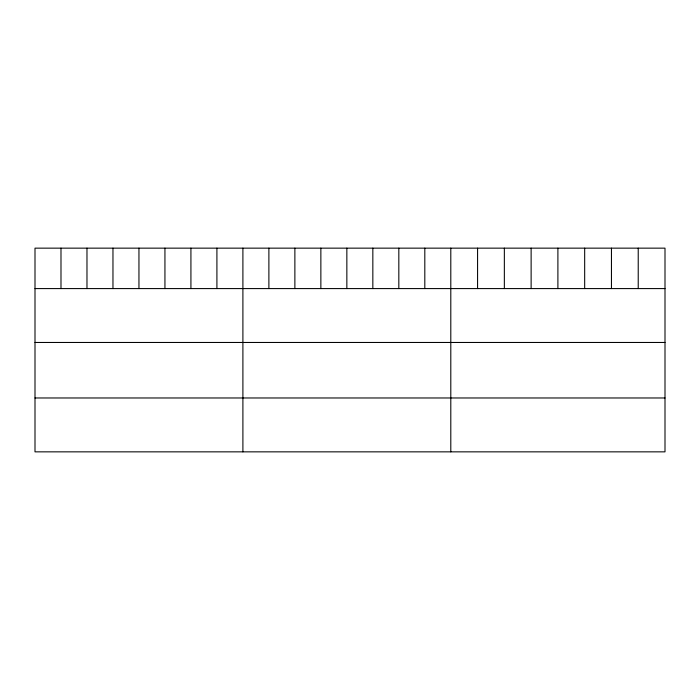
<?xml version="1.0" encoding="UTF-8"?>
<svg xmlns="http://www.w3.org/2000/svg" width="700" height="700" viewBox="0 0 700 700"><rect width="100%" height="100%" fill="white"/><g stroke="black" fill="none" stroke-linecap="round" stroke-linejoin="round"><path stroke-width="1.05" d="M665 288.584L665 451.85L35 451.85L35 248.15L665 248.15L665 288.584L35 288.584M35 342.466L665 342.466M35 397.976L665 397.976M638.225 248.15L638.225 288.584M611.45 248.15L611.45 288.584M584.675 248.15L584.675 288.584M557.9 248.15L557.9 288.584M531.125 248.15L531.125 288.584M504.35 248.15L504.35 288.584M477.575 248.15L477.575 288.584M450.8 248.15L450.8 451.85M424.812 248.15L424.812 288.584M398.825 248.15L398.825 288.584M372.838 248.15L372.838 288.584M346.85 248.15L346.85 288.584M320.863 248.15L320.863 288.584M294.875 248.15L294.875 288.584M268.887 248.15L268.887 288.584M242.9 248.15L242.9 451.85M216.912 248.15L216.912 288.584M190.925 248.15L190.925 288.584M164.938 248.15L164.938 288.584M138.95 248.15L138.95 288.584M112.962 248.15L112.962 288.584M86.975 248.15L86.975 288.584M60.988 248.15L60.988 288.584"/></g></svg>
